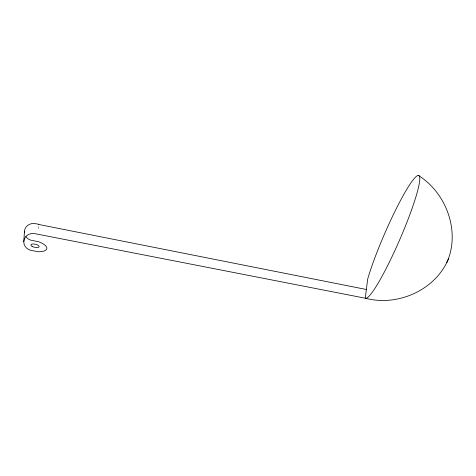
<?xml version="1.0" encoding="UTF-8"?>
<svg xmlns="http://www.w3.org/2000/svg" width="476" height="476" viewBox="0 0 476 476"><rect width="100%" height="100%" fill="white"/><g stroke="black" fill="none" stroke-linecap="round" stroke-linejoin="round"><path stroke-width="0.36" stroke-dasharray="2.38 1.78" d="M38.104 228.73L38.687 225.196"/><path stroke-width="0.71" d="M23.8 241.76L24.413 231.747M25.859 236.56A9.276 8.58 3.5 0 0 31.083 240.243L38.58 241.707A14.34 5.391 12.3 0 1 46.844 248.383A14.34 5.391 12.3 0 1 37.967 251.715L30.47 250.251A9.276 8.58 3.5 0 1 24.169 239.547A9.276 8.58 3.5 0 1 35.676 233.817L365.687 298.285A66.848 8.134 -66.5 0 0 406.784 222.637A66.848 8.134 -66.5 0 0 410.901 182.897A66.848 8.134 -66.5 0 0 367.668 279.115L365.568 295.977L365.687 298.285C397.133 306.627 433.993 290.681 447.636 260.777C460.084 230.241 445.982 192.81 418.505 175.513M38.8 224.488L366.318 289.479M448.428 258.849L446.78 262.687M38.848 224.309L36.289 223.809A9.276 8.58 3.5 0 0 24.466 232.871M32.112 246.366A4.207 1.583 12.3 0 0 39.014 246.931A4.207 1.583 12.3 0 0 33.963 244.015A4.207 1.583 12.3 0 0 32.112 246.366"/></g></svg>
